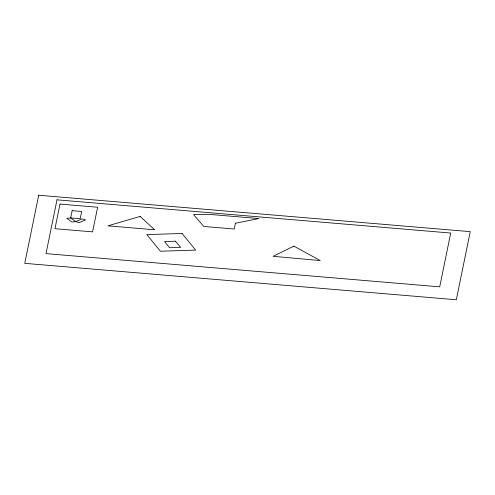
<?xml version="1.0" encoding="UTF-8"?>
<svg xmlns="http://www.w3.org/2000/svg" width="495" height="495" viewBox="0 0 495 495"><rect width="100%" height="100%" fill="white"/><g stroke="black" fill="none" stroke-linecap="round" stroke-linejoin="round"><path stroke-width="0.74" d="M38.684 195.24L24.75 263.346L456.316 299.76L470.25 231.654L38.684 195.24M56.999 199.825L45.998 253.613L439.709 286.834L450.71 233.046L56.999 199.825M60 204.07L54.964 228.702L92.59 231.877L97.626 207.244L60 204.07M72.14 210.672L70.655 217.93L75.698 221.63L79.225 222.632L85.579 219.891L82.052 218.889L75.698 221.63L71.88 222.014L66.844 218.314L70.655 217.93L80.196 218.734L81.681 211.476L72.14 210.672M235.41 223.264L234.234 229.018L203.761 226.444L193.533 214.552L211.21 214.539L258.91 218.561L235.41 223.264M293.906 246.126L273.129 256.299L320.228 260.562L293.906 246.126M140.116 216.408L107.947 225.844L154.688 229.791L140.116 216.408M182.08 233.479L146.829 234.599L160.423 251.219L195.674 250.105L182.08 233.479M175.527 241.207L164.544 241.554L169.599 247.741L180.582 247.395L175.527 241.207"/></g></svg>
